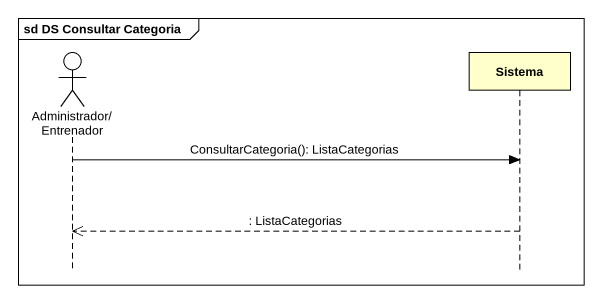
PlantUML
@startuml
mainframe sd DS Consultar Categoria
hide footbox
actor "Administrador/Entrenador" as Administrador_Entrenador
participant Sistema

Administrador_Entrenador -> Sistema : ConsultarCategoria(): ListaCategorias
Sistema -->> Administrador_Entrenador : : ListaCategorias
@enduml
